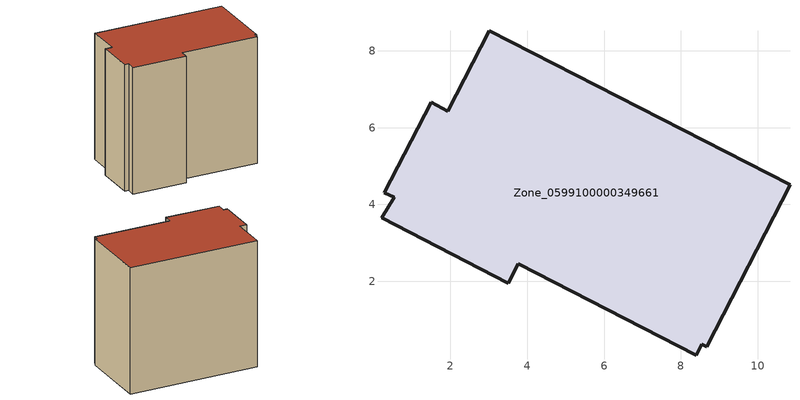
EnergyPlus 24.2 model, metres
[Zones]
Zone_0599100000349661
 floor ground (C_G): 3.77,2.45 3.51,1.95 0.2,3.65 0.53,4.18 0.28,4.3 1.5,6.66 1.93,6.43 3,8.53 10.84,4.51 8.68,0.29 8.54,0.35 8.4,0.07 z3.9
 wall outside (C_F): 1.93,6.43 1.5,6.66 0.28,4.3 0.53,4.18 0.2,3.65 3.51,1.95 3.77,2.45 8.4,0.07 8.54,0.35 8.68,0.29 10.84,4.51 3,8.53 1.93,6.43 z3.9:12.46
 roof outside (C_R): 8.68,0.29 10.84,4.51 3,8.53 1.93,6.43 1.5,6.66 0.28,4.3 0.53,4.18 0.2,3.65 3.51,1.95 3.77,2.45 8.4,0.07 8.54,0.35 z12.46
[BUILDING]
Pand.0599100000349661: North Axis=0; Terrain=City; Loads Convergence Tolerance Value=0.04; Temperature Convergence Tolerance Value=0.4; Solar Distribution=FullExterior; Maximum Number of Warmup Days=25; Minimum Number of Warmup Days=1
[Site:Location]
Rotterdam.The.Hague.AP_ZH_NLD Design_Conditions: Latitude=51.96; Longitude=4.45; Time Zone=1; Elevation=-4.5
[SITE:GROUNDTEMPERATURE:BUILDINGSURFACE]
18, 18, 18, 18, 18, 18, 18, 18, 18, 18, 18, 18
[MATERIAL] Thermal Absorptance=0.9; Solar Absorptance=0.7; Visible Absorptance=0.7
Name | Roughness | Thickness | Conductivity | Density | Specific Heat
G.TC.1992-2005 | MediumSmooth | 0.15 | 0.06 | 540 | 1210
F.TC.1992-2005 | Rough | 0.3 | 0.12 | 1920 | 840
R.TC.1992-2005 | MediumRough | 0.2 | 0.08 | 1500 | 1000
[CONSTRUCTION]
C_G: G.TC.1992-2005
C_F: F.TC.1992-2005
C_R: R.TC.1992-2005
[ZONE]
Zone_0599100000349661: Type=1; Multiplier=1; Ceiling Height=Autocalculate; Volume=Autocalculate; Floor Area=autocalculate; Part of Total Floor Area=Yes
[ZONEINFILTRATION:DESIGNFLOWRATE]
Infil_Zone_0599100000349661: Zone or ZoneList or Space or SpaceList=Zone_0599100000349661; Schedule=AlwaysOn; Design Flow Rate Calculation Method=Flow/Area; Flow Rate per Floor Area=0.0015; Constant Term Coefficient=1; Temperature Term Coefficient=0; Velocity Term Coefficient=0; Velocity Squared Term Coefficient=0
[HVACTEMPLATE:ZONE:IDEALLOADSAIRSYSTEM]
Zone_0599100000349661: Maximum Heating Supply Air Temperature=50; Minimum Cooling Supply Air Temperature=13; Maximum Heating Supply Air Humidity Ratio=0.0156; Minimum Cooling Supply Air Humidity Ratio=0.0077; Heating Limit=NoLimit; Cooling Limit=NoLimit; Dehumidification Control Type=ConstantSensibleHeatRatio; Cooling Sensible Heat Ratio=0.7; Dehumidification Setpoint=60; Humidification Control Type=None; Humidification Setpoint=30; Outdoor Air Method=None; Outdoor Air Flow Rate per Person=0.00944; Outdoor Air Flow Rate per Zone Floor Area=0; Outdoor Air Flow Rate per Zone=0; Demand Controlled Ventilation Type=None; Outdoor Air Economizer Type=NoEconomizer; Heat Recovery Type=None; Sensible Heat Recovery Effectiveness=0.7; Latent Heat Recovery Effectiveness=0.65
[ZONECONTROL:THERMOSTAT]
ThermostatControl_Zone_0599100000349661: Zone or ZoneList=Zone_0599100000349661; Control Type Schedule=DualSetpointControlType; Control 1=Thermostat_Zone_0599100000349661; Temperature Difference Between Cutout And Setpoint=0
[THERMOSTATSETPOINT:DUALSETPOINT]
Thermostat_Zone_0599100000349661: Heating Setpoint Temperature Schedule=HeatingSetpoint_Zone_0599100000349661; Cooling Setpoint Temperature Schedule=CoolingSetpoint_Zone_0599100000349661
[SCHEDULE:COMPACT]
HeatingSetpoint_Zone_0599100000349661: Through: 12/31, For: AllDays, Until: 24:00, 21
CoolingSetpoint_Zone_0599100000349661: Through: 12/31, For: AllDays, Until: 24:00, 24
DualSetpointControlType: Through: 12/31, For: AllDays, Until: 24:00, 4
AlwaysOn: Through: 12/31, For: AllDays, Until: 24:00, 1
